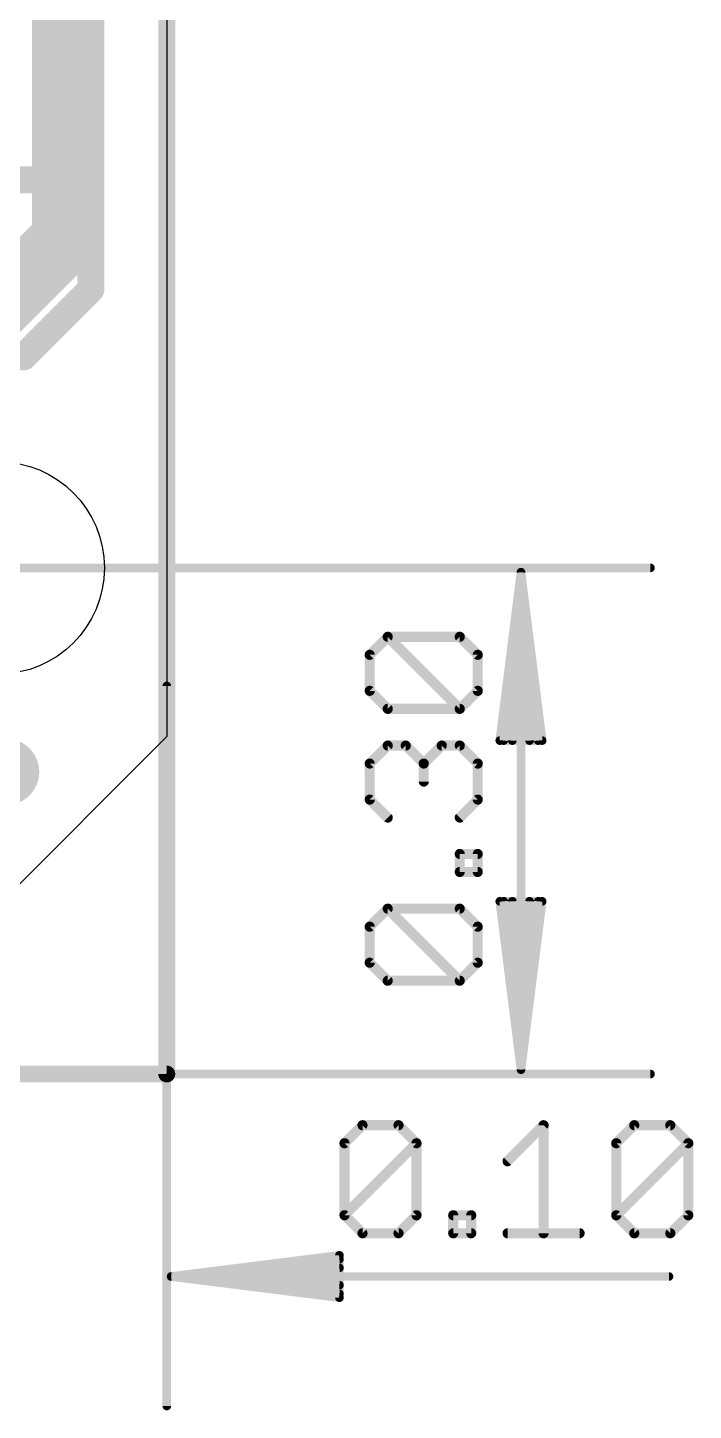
# Model space of a CAD drawing. Extents: x -17.8 to 79, y -18.3 to 67.8.
# Drawn here: x 66.48 to 76.51, y -5.06 to 15.75 of the extents above; entities that cross this region are included whole.
import ezdxf

# ---------------------------------------------------------------- set-up
doc = ezdxf.new("R2010")
doc.units = 0
for name, color, linetype in [('1', 12, 'CONTINUOUS'), ('16', 5, 'CONTINUOUS'), ('20', 53, 'CONTINUOUS'), ('24', 53, 'CONTINUOUS'), ('47', 53, 'CONTINUOUS')]:
    doc.layers.add(name, color=color, linetype=linetype)

# ---------------------------------------------------------------- blocks, each defined once
blk = doc.blocks.new('PIE')
at = {"const_width": 0.5}
blk.add_lwpolyline([(0, -0.25, 1), (0, 0.25, 1), (0, -0.25)], format="xyb", dxfattribs=at)

msp = doc.modelspace()

# ---------------------------------------------------------------- linework, layer by layer
at = {"layer": '1'}
for points, const_width in [([(68.58, 53.34), (68.58, 0)], 0.254), ([(67.437, 28.956), (67.437, 11.811)], 0.4064), ([(67.437, 11.811), (66.421, 10.795)], 0.4064), ([(66.421, 10.795), (63.373, 10.795)], 0.4064), ([(68.58, 0), (0, 0)], 0.254)]:
    msp.add_lwpolyline(points, dxfattribs=dict(at, const_width=const_width))
for points, const_width in [([(67.3354, 11.811, 1), (67.5386, 11.811)], 0.2032), ([(67.5088, 11.7392, 1), (67.3652, 11.8828)], 0.2032), ([(66.3492, 10.8668, 1), (66.4928, 10.7232)], 0.2032), ([(66.421, 10.6934, 1), (66.421, 10.8966)], 0.2032), ([(68.5165, 0, 1), (68.6435, 0)], 0.127), ([(68.58, -0.0635, 1), (68.58, 0.0635)], 0.127)]:
    msp.add_lwpolyline(points, format="xyb", dxfattribs=dict(at, const_width=const_width))
at = {"layer": '16'}
for points, const_width in [([(68.58, 53.34), (68.58, 0)], 0.254), ([(67.056, 13.462), (67.056, 22.098)], 1.016), ([(67.056, 12.573), (67.056, 13.462)], 1.016), ([(65.786, 13.462), (67.056, 13.462)], 0.4064), ([(65.913, 11.43), (67.056, 12.573)], 1.016), ([(68.58, 0), (0, 0)], 0.254)]:
    msp.add_lwpolyline(points, dxfattribs=dict(at, const_width=const_width))
for points, const_width in [([(67.31, 13.462, 1), (66.802, 13.462)], 0.508), ([(66.802, 13.462, 1), (67.31, 13.462)], 0.508), ([(67.056, 13.3604, 1), (67.056, 13.5636)], 0.2032), ([(67.2356, 12.3934, 1), (66.8764, 12.7526)], 0.508), ([(66.802, 12.573, 1), (67.31, 12.573)], 0.508), ([(68.5165, 0, 1), (68.6435, 0)], 0.127), ([(68.58, -0.0635, 1), (68.58, 0.0635)], 0.127)]:
    msp.add_lwpolyline(points, format="xyb", dxfattribs=dict(at, const_width=const_width))
at = {"layer": '20'}
for p, q in [((68.58, 37.846), (68.58, 5.08)), ((68.58, 5.08), (66.04, 2.54))]:
    msp.add_line(p, q, dxfattribs=at)
msp.add_circle((66.04, 7.62), 1.6, dxfattribs=at)
at = {"layer": '24'}
msp.add_point((68.58, 0), dxfattribs=at)
at = {"layer": '47'}
for points, const_width in [([(66.04, 7.62), (75.864, 7.62)], 0.13), ([(73.914, 7.555), (73.5948, 5.02)], 0.13), ([(73.914, 7.555), (73.654, 5.02)], 0.13), ([(73.914, 7.555), (73.784, 5.02)], 0.13), ([(73.914, 0.065), (73.914, 7.555)], 0.13), ([(74.2332, 5.02), (73.914, 7.555)], 0.13), ([(74.044, 5.02), (73.914, 7.555)], 0.13), ([(74.174, 5.02), (73.914, 7.555)], 0.13), ([(71.6363, 6.3112), (71.9075, 6.5824)], 0.1524), ([(71.9075, 6.5824), (72.9921, 6.5824)], 0.1524), ([(72.9921, 5.4977), (71.9075, 6.5824)], 0.1524), ([(72.9921, 6.5824), (73.2633, 6.3112)], 0.1524), ([(71.6363, 5.7689), (71.6363, 6.3112)], 0.1524), ([(73.2633, 6.3112), (73.2633, 5.7689)], 0.1524), ([(68.58, 5.842), (68.58, -4.998)], 0.13), ([(71.9075, 5.4977), (71.6363, 5.7689)], 0.1524), ([(73.2633, 5.7689), (72.9921, 5.4977)], 0.1524), ([(72.9921, 5.4977), (71.9075, 5.4977)], 0.1524), ([(71.6363, 4.674), (71.9075, 4.9452)], 0.1524), ([(71.9075, 4.9452), (72.1786, 4.9452)], 0.1524), ([(72.1786, 4.9452), (72.4498, 4.674)], 0.1524), ([(72.4498, 4.674), (72.721, 4.9452)], 0.1524), ([(72.721, 4.9452), (72.9921, 4.9452)], 0.1524), ([(72.9921, 4.9452), (73.2633, 4.674)], 0.1524), ([(73.5948, 5.02), (74.2332, 5.02)], 0.13), ([(71.6363, 4.1317), (71.6363, 4.674)], 0.1524), ([(72.4498, 4.674), (72.4498, 4.4029)], 0.1524), ([(73.2633, 4.674), (73.2633, 4.1317)], 0.1524), ([(71.9075, 3.8605), (71.6363, 4.1317)], 0.1524), ([(73.2633, 4.1317), (72.9921, 3.8605)], 0.1524), ([(72.9921, 3.042), (72.9921, 3.3131)], 0.1524), ([(72.9921, 3.3131), (73.2633, 3.3131)], 0.1524), ([(73.2633, 3.3131), (73.2633, 3.042)], 0.1524), ([(73.2633, 3.042), (72.9921, 3.042)], 0.1524), ([(71.6363, 2.2183), (71.9075, 2.4895)], 0.1524), ([(71.9075, 2.4895), (72.9921, 2.4895)], 0.1524), ([(72.9921, 1.4048), (71.9075, 2.4895)], 0.1524), ([(72.9921, 2.4895), (73.2633, 2.2183)], 0.1524), ([(73.914, 0.065), (73.5948, 2.6)], 0.13), ([(73.5948, 2.6), (74.2332, 2.6)], 0.13), ([(73.914, 0.065), (73.654, 2.6)], 0.13), ([(73.914, 0.065), (73.784, 2.6)], 0.13), ([(74.2332, 2.6), (73.914, 0.065)], 0.13), ([(74.044, 2.6), (73.914, 0.065)], 0.13), ([(74.174, 2.6), (73.914, 0.065)], 0.13), ([(71.6363, 1.676), (71.6363, 2.2183)], 0.1524), ([(73.2633, 2.2183), (73.2633, 1.676)], 0.1524), ([(71.9075, 1.4048), (71.6363, 1.676)], 0.1524), ([(73.2633, 1.676), (72.9921, 1.4048)], 0.1524), ([(72.9921, 1.4048), (71.9075, 1.4048)], 0.1524), ([(64.516, 0), (75.864, 0)], 0.13), ([(71.2562, -1.0415), (71.5274, -0.7703)], 0.1524), ([(71.5274, -0.7703), (72.0697, -0.7703)], 0.1524), ([(72.0697, -0.7703), (72.3409, -1.0415)], 0.1524), ([(73.7119, -1.3126), (74.2543, -0.7703)], 0.1524), ([(74.2543, -0.7703), (74.2543, -2.3973)], 0.1524), ([(75.3491, -1.0415), (75.6203, -0.7703)], 0.1524), ([(75.6203, -0.7703), (76.1626, -0.7703)], 0.1524), ([(76.1626, -0.7703), (76.4338, -1.0415)], 0.1524), ([(71.2562, -2.1261), (71.2562, -1.0415)], 0.1524), ([(71.2562, -2.1261), (72.3409, -1.0415)], 0.1524), ([(72.3409, -1.0415), (72.3409, -2.1261)], 0.1524), ([(75.3491, -2.1261), (75.3491, -1.0415)], 0.1524), ([(75.3491, -2.1261), (76.4338, -1.0415)], 0.1524), ([(76.4338, -1.0415), (76.4338, -2.1261)], 0.1524), ([(71.5274, -2.3973), (71.2562, -2.1261)], 0.1524), ([(72.3409, -2.1261), (72.0697, -2.3973)], 0.1524), ([(72.8934, -2.3973), (72.8934, -2.1261)], 0.1524), ([(72.8934, -2.1261), (73.1645, -2.1261)], 0.1524), ([(73.1645, -2.1261), (73.1645, -2.3973)], 0.1524), ([(75.6203, -2.3973), (75.3491, -2.1261)], 0.1524), ([(76.4338, -2.1261), (76.1626, -2.3973)], 0.1524), ([(72.0697, -2.3973), (71.5274, -2.3973)], 0.1524), ([(73.1645, -2.3973), (72.8934, -2.3973)], 0.1524), ([(73.7119, -2.3973), (74.7966, -2.3973)], 0.1524), ([(76.1626, -2.3973), (75.6203, -2.3973)], 0.1524), ([(68.645, -3.048), (71.18, -2.7288)], 0.13), ([(71.18, -2.7288), (71.18, -3.3672)], 0.13), ([(68.645, -3.048), (71.18, -2.788)], 0.13), ([(68.645, -3.048), (71.18, -2.918)], 0.13), ([(68.645, -3.048), (76.1428, -3.048)], 0.13), ([(71.18, -3.3672), (68.645, -3.048)], 0.13), ([(71.18, -3.178), (68.645, -3.048)], 0.13), ([(71.18, -3.308), (68.645, -3.048)], 0.13)]:
    msp.add_lwpolyline(points, dxfattribs=dict(at, const_width=const_width))
for points, const_width in [([(73.9465, 7.555, 1), (73.8815, 7.555)], 0.065), ([(73.9462, 7.5591, 1), (73.8818, 7.5509)], 0.065), ([(73.9465, 7.5533, 1), (73.8815, 7.5567)], 0.065), ([(73.9465, 7.5567, 1), (73.8815, 7.5533)], 0.065), ([(73.9463, 7.5583, 1), (73.8817, 7.5517)], 0.065), ([(73.9463, 7.5517, 1), (73.8817, 7.5583)], 0.065), ([(73.9462, 7.5509, 1), (73.8818, 7.5591)], 0.065), ([(75.864, 7.5875, 1), (75.864, 7.6525)], 0.065), ([(71.9344, 6.6093, 1), (71.8805, 6.5554)], 0.0762), ([(71.9075, 6.6205, 1), (71.9075, 6.5443)], 0.0762), ([(71.9344, 6.5554, 1), (71.8805, 6.6093)], 0.0762), ([(73.0191, 6.6093, 1), (72.9652, 6.5554)], 0.0762), ([(72.9921, 6.5443, 1), (72.9921, 6.6205)], 0.0762), ([(71.6744, 6.3112, 1), (71.5982, 6.3112)], 0.0762), ([(71.6094, 6.3381, 1), (71.6633, 6.2843)], 0.0762), ([(73.3014, 6.3112, 1), (73.2252, 6.3112)], 0.0762), ([(73.2364, 6.2843, 1), (73.2902, 6.3381)], 0.0762), ([(68.6125, 5.842, 1), (68.5475, 5.842)], 0.065), ([(71.6633, 5.7958, 1), (71.6094, 5.7419)], 0.0762), ([(73.2902, 5.7419, 1), (73.2364, 5.7958)], 0.0762), ([(71.5982, 5.7689, 1), (71.6744, 5.7689)], 0.0762), ([(73.2252, 5.7689, 1), (73.3014, 5.7689)], 0.0762), ([(71.9075, 5.5358, 1), (71.9075, 5.4596)], 0.0762), ([(71.8805, 5.4708, 1), (71.9344, 5.5246)], 0.0762), ([(72.9652, 5.5246, 1), (73.0191, 5.4708)], 0.0762), ([(72.9652, 5.4708, 1), (73.0191, 5.5246)], 0.0762), ([(72.9921, 5.4596, 1), (72.9921, 5.5358)], 0.0762), ([(71.9075, 4.9833, 1), (71.9075, 4.9071)], 0.0762), ([(71.9344, 4.9183, 1), (71.8805, 4.9721)], 0.0762), ([(72.2056, 4.9721, 1), (72.1517, 4.9183)], 0.0762), ([(72.1786, 4.9071, 1), (72.1786, 4.9833)], 0.0762), ([(72.721, 4.9833, 1), (72.721, 4.9071)], 0.0762), ([(72.7479, 4.9183, 1), (72.694, 4.9721)], 0.0762), ([(73.0191, 4.9721, 1), (72.9652, 4.9183)], 0.0762), ([(72.9921, 4.9071, 1), (72.9921, 4.9833)], 0.0762), ([(73.5625, 5.0241, 1), (73.627, 5.0159)], 0.065), ([(73.5948, 5.0525, 1), (73.5948, 4.9875)], 0.065), ([(73.6217, 5.0233, 1), (73.6863, 5.0167)], 0.065), ([(73.7515, 5.0217, 1), (73.8165, 5.0183)], 0.065), ([(74.0115, 5.0183, 1), (74.0765, 5.0217)], 0.065), ([(74.1417, 5.0167, 1), (74.2063, 5.0233)], 0.065), ([(74.201, 5.0159, 1), (74.2655, 5.0241)], 0.065), ([(74.2332, 4.9875, 1), (74.2332, 5.0525)], 0.065), ([(71.6744, 4.674, 1), (71.5982, 4.674)], 0.0762), ([(71.6094, 4.701, 1), (71.6633, 4.6471)], 0.0762), ([(72.4879, 4.674, 1), (72.4117, 4.674)], 0.0762), ([(72.4229, 4.701, 1), (72.4767, 4.6471)], 0.0762), ([(72.4229, 4.6471, 1), (72.4767, 4.701)], 0.0762), ([(73.3014, 4.674, 1), (73.2252, 4.674)], 0.0762), ([(73.2364, 4.6471, 1), (73.2902, 4.701)], 0.0762), ([(72.4117, 4.4029, 1), (72.4879, 4.4029)], 0.0762), ([(71.5982, 4.1317, 1), (71.6744, 4.1317)], 0.0762), ([(71.6633, 4.1586, 1), (71.6094, 4.1048)], 0.0762), ([(73.2252, 4.1317, 1), (73.3014, 4.1317)], 0.0762), ([(73.2902, 4.1048, 1), (73.2364, 4.1586)], 0.0762), ([(71.8805, 3.8336, 1), (71.9344, 3.8875)], 0.0762), ([(72.9652, 3.8875, 1), (73.0191, 3.8336)], 0.0762), ([(73.0302, 3.3131, 1), (72.954, 3.3131)], 0.0762), ([(72.9921, 3.3512, 1), (72.9921, 3.275)], 0.0762), ([(73.3014, 3.3131, 1), (73.2252, 3.3131)], 0.0762), ([(73.2633, 3.275, 1), (73.2633, 3.3512)], 0.0762), ([(72.9921, 3.0801, 1), (72.9921, 3.0039)], 0.0762), ([(72.954, 3.042, 1), (73.0302, 3.042)], 0.0762), ([(73.2252, 3.042, 1), (73.3014, 3.042)], 0.0762), ([(73.2633, 3.0039, 1), (73.2633, 3.0801)], 0.0762), ([(71.9344, 2.5164, 1), (71.8805, 2.4625)], 0.0762), ([(71.9075, 2.5276, 1), (71.9075, 2.4514)], 0.0762), ([(71.9344, 2.4625, 1), (71.8805, 2.5164)], 0.0762), ([(73.0191, 2.5164, 1), (72.9652, 2.4625)], 0.0762), ([(72.9921, 2.4514, 1), (72.9921, 2.5276)], 0.0762), ([(73.627, 2.6041, 1), (73.5625, 2.5959)], 0.065), ([(73.5948, 2.6325, 1), (73.5948, 2.5675)], 0.065), ([(73.6863, 2.6033, 1), (73.6217, 2.5967)], 0.065), ([(73.8165, 2.6017, 1), (73.7515, 2.5983)], 0.065), ([(74.0765, 2.5983, 1), (74.0115, 2.6017)], 0.065), ([(74.2063, 2.5967, 1), (74.1417, 2.6033)], 0.065), ([(74.2655, 2.5959, 1), (74.201, 2.6041)], 0.065), ([(74.2332, 2.5675, 1), (74.2332, 2.6325)], 0.065), ([(71.6744, 2.2183, 1), (71.5982, 2.2183)], 0.0762), ([(73.3014, 2.2183, 1), (73.2252, 2.2183)], 0.0762), ([(71.6094, 2.2452, 1), (71.6633, 2.1914)], 0.0762), ([(73.2364, 2.1914, 1), (73.2902, 2.2452)], 0.0762), ([(71.6633, 1.7029, 1), (71.6094, 1.649)], 0.0762), ([(71.5982, 1.676, 1), (71.6744, 1.676)], 0.0762), ([(73.2252, 1.676, 1), (73.3014, 1.676)], 0.0762), ([(73.2902, 1.649, 1), (73.2364, 1.7029)], 0.0762), ([(71.9075, 1.4429, 1), (71.9075, 1.3667)], 0.0762), ([(71.8805, 1.3779, 1), (71.9344, 1.4318)], 0.0762), ([(72.9652, 1.4318, 1), (73.0191, 1.3779)], 0.0762), ([(72.9652, 1.3779, 1), (73.0191, 1.4318)], 0.0762), ([(72.9921, 1.3667, 1), (72.9921, 1.4429)], 0.0762), ([(73.8818, 0.0691, 1), (73.9462, 0.0609)], 0.065), ([(73.8817, 0.0683, 1), (73.9463, 0.0617)], 0.065), ([(73.8815, 0.0633, 1), (73.9465, 0.0667)], 0.065), ([(73.8815, 0.0667, 1), (73.9465, 0.0633)], 0.065), ([(73.8815, 0.065, 1), (73.9465, 0.065)], 0.065), ([(73.8817, 0.0617, 1), (73.9463, 0.0683)], 0.065), ([(73.8818, 0.0609, 1), (73.9462, 0.0691)], 0.065), ([(75.864, -0.0325, 1), (75.864, 0.0325)], 0.065), ([(71.5274, -0.7322, 1), (71.5274, -0.8084)], 0.0762), ([(71.5543, -0.7973, 1), (71.5004, -0.7434)], 0.0762), ([(72.0966, -0.7434, 1), (72.0428, -0.7973)], 0.0762), ([(72.0697, -0.8084, 1), (72.0697, -0.7322)], 0.0762), ([(74.2924, -0.7703, 1), (74.2162, -0.7703)], 0.0762), ([(74.2812, -0.7973, 1), (74.2273, -0.7434)], 0.0762), ([(75.6203, -0.7322, 1), (75.6203, -0.8084)], 0.0762), ([(75.6472, -0.7973, 1), (75.5933, -0.7434)], 0.0762), ([(76.1895, -0.7434, 1), (76.1356, -0.7973)], 0.0762), ([(76.1626, -0.8084, 1), (76.1626, -0.7322)], 0.0762), ([(71.2943, -1.0415, 1), (71.2181, -1.0415)], 0.0762), ([(71.2293, -1.0145, 1), (71.2831, -1.0684)], 0.0762), ([(72.379, -1.0415, 1), (72.3028, -1.0415)], 0.0762), ([(72.3678, -1.0684, 1), (72.3139, -1.0145)], 0.0762), ([(72.3139, -1.0684, 1), (72.3678, -1.0145)], 0.0762), ([(75.3221, -1.0145, 1), (75.376, -1.0684)], 0.0762), ([(75.3872, -1.0415, 1), (75.311, -1.0415)], 0.0762), ([(76.4719, -1.0415, 1), (76.3957, -1.0415)], 0.0762), ([(76.4607, -1.0684, 1), (76.4068, -1.0145)], 0.0762), ([(76.4068, -1.0684, 1), (76.4607, -1.0145)], 0.0762), ([(73.685, -1.2857, 1), (73.7389, -1.3396)], 0.0762), ([(71.2831, -2.0992, 1), (71.2293, -2.1531)], 0.0762), ([(71.2293, -2.0992, 1), (71.2831, -2.1531)], 0.0762), ([(72.3678, -2.1531, 1), (72.3139, -2.0992)], 0.0762), ([(72.9315, -2.1261, 1), (72.8553, -2.1261)], 0.0762), ([(72.8934, -2.088, 1), (72.8934, -2.1642)], 0.0762), ([(73.2026, -2.1261, 1), (73.1264, -2.1261)], 0.0762), ([(73.1645, -2.1642, 1), (73.1645, -2.088)], 0.0762), ([(75.376, -2.0992, 1), (75.3221, -2.1531)], 0.0762), ([(75.3221, -2.0992, 1), (75.376, -2.1531)], 0.0762), ([(76.4607, -2.1531, 1), (76.4068, -2.0992)], 0.0762), ([(71.2181, -2.1261, 1), (71.2943, -2.1261)], 0.0762), ([(72.3028, -2.1261, 1), (72.379, -2.1261)], 0.0762), ([(75.311, -2.1261, 1), (75.3872, -2.1261)], 0.0762), ([(76.3957, -2.1261, 1), (76.4719, -2.1261)], 0.0762), ([(71.5274, -2.3592, 1), (71.5274, -2.4354)], 0.0762), ([(71.5004, -2.4242, 1), (71.5543, -2.3704)], 0.0762), ([(72.0428, -2.3704, 1), (72.0966, -2.4242)], 0.0762), ([(72.0697, -2.4354, 1), (72.0697, -2.3592)], 0.0762), ([(72.8934, -2.3592, 1), (72.8934, -2.4354)], 0.0762), ([(72.8553, -2.3973, 1), (72.9315, -2.3973)], 0.0762), ([(73.1264, -2.3973, 1), (73.2026, -2.3973)], 0.0762), ([(73.1645, -2.4354, 1), (73.1645, -2.3592)], 0.0762), ([(73.7119, -2.3592, 1), (73.7119, -2.4354)], 0.0762), ([(74.2162, -2.3973, 1), (74.2924, -2.3973)], 0.0762), ([(74.7966, -2.4354, 1), (74.7966, -2.3592)], 0.0762), ([(75.6203, -2.3592, 1), (75.6203, -2.4354)], 0.0762), ([(75.5933, -2.4242, 1), (75.6472, -2.3704)], 0.0762), ([(76.1356, -2.3704, 1), (76.1895, -2.4242)], 0.0762), ([(76.1626, -2.4354, 1), (76.1626, -2.3592)], 0.0762), ([(71.2125, -2.7288, 1), (71.1475, -2.7288)], 0.065), ([(71.1841, -2.761, 1), (71.1759, -2.6965)], 0.065), ([(71.1833, -2.8203, 1), (71.1767, -2.7557)], 0.065), ([(71.1817, -2.9505, 1), (71.1783, -2.8855)], 0.065), ([(68.645, -3.0155, 1), (68.645, -3.0805)], 0.065), ([(68.6491, -3.0158, 1), (68.6409, -3.0802)], 0.065), ([(68.6433, -3.0155, 1), (68.6467, -3.0805)], 0.065), ([(68.6467, -3.0155, 1), (68.6433, -3.0805)], 0.065), ([(68.6483, -3.0157, 1), (68.6417, -3.0803)], 0.065), ([(68.6417, -3.0157, 1), (68.6483, -3.0803)], 0.065), ([(68.6409, -3.0158, 1), (68.6491, -3.0802)], 0.065), ([(71.1783, -3.2105, 1), (71.1817, -3.1455)], 0.065), ([(76.1428, -3.0805, 1), (76.1428, -3.0155)], 0.065), ([(71.1759, -3.3995, 1), (71.1841, -3.335)], 0.065), ([(71.1767, -3.3403, 1), (71.1833, -3.2757)], 0.065), ([(71.1475, -3.3672, 1), (71.2125, -3.3672)], 0.065), ([(68.5475, -4.998, 1), (68.6125, -4.998)], 0.065)]:
    msp.add_lwpolyline(points, format="xyb", dxfattribs=dict(at, const_width=const_width))

# ---------------------------------------------------------------- block references
at = {"layer": '1'}
msp.add_blockref('PIE', (66.159, 4.549), dxfattribs=at)

doc.saveas('drawing.dxf')
